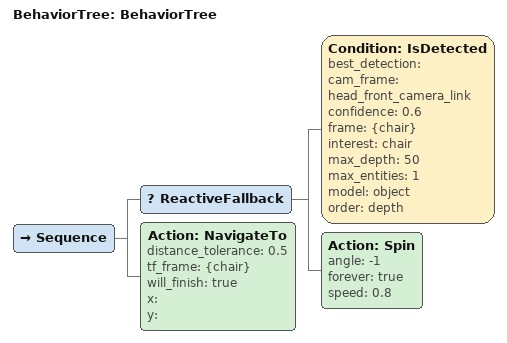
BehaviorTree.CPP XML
<?xml version="1.0"?>
<root main_tree_to_execute="BehaviorTree">
    <BehaviorTree ID="BehaviorTree">
        <Sequence>
            <ReactiveFallback>
                <Condition ID="IsDetected" best_detection="" cam_frame="head_front_camera_link" confidence="0.6" frame="{chair}" interest="chair" max_depth="50" max_entities="1" model="object" order="depth"/>
                <Action ID="Spin" angle="-1" forever="true" speed="0.8"/>
            </ReactiveFallback>
            <Action ID="NavigateTo" distance_tolerance="0.5" tf_frame="{chair}" will_finish="true" x="" y=""/>
        </Sequence>
    </BehaviorTree>
</root>
